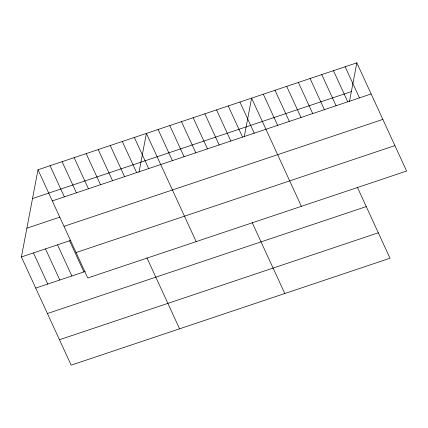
<?xml version="1.0" encoding="UTF-8"?>
<svg xmlns="http://www.w3.org/2000/svg" width="428" height="428" viewBox="0 0 428 428"><rect width="100%" height="100%" fill="white"/><g stroke="black" fill="none" stroke-linecap="round" stroke-linejoin="round"><path stroke-width="0.64" d="M357.337 187.213L390.004 258.234L71.171 365.164L21.4 256.961L37.996 169.766L356.829 62.836L406.6 171.04L87.767 277.975L37.996 169.766M139.004 172.265L146.397 133.408L196.168 241.617M244.222 136.976L251.616 98.124L301.387 206.328M349.435 101.687L356.829 62.836M32.517 198.539L351.356 91.608M52.318 200.898L371.151 93.967M26.878 228.183L59.84 217.13M64.013 226.332L382.846 119.401M21.4 256.961L70.845 240.376M76.066 252.541L394.9 145.606M35.717 288.092L85.167 271.507M47.417 313.526L366.25 206.59M59.471 339.73L378.304 232.8M345.139 66.757L359.461 97.889M333.449 70.674L347.766 101.805M321.76 74.595L336.076 105.727M310.07 78.517L324.387 109.648M298.375 82.438L312.697 113.57M286.685 86.36L301.007 117.491M274.995 90.281L289.317 121.413M263.306 94.203L277.622 125.334M239.926 102.041L254.243 133.172M228.236 105.962L242.553 137.094M216.541 109.884L230.863 141.015M204.851 113.805L219.173 144.937M252.124 222.501L284.786 293.522M193.162 117.727L207.484 148.858M181.472 121.648L195.789 152.78M169.782 125.57L184.099 156.702M158.093 129.491L172.409 160.623M134.355 137.447L148.677 168.584M122.312 141.491L136.628 172.623M110.264 145.531L124.585 176.662M98.221 149.57L112.537 180.702M146.906 257.79L179.573 328.811M86.178 153.609L100.494 184.741M74.13 157.648L88.452 188.78M62.087 161.688L76.403 192.819M50.044 165.727L64.361 196.859M69.577 240.798L83.899 271.93M57.534 244.837L71.856 275.969M45.491 248.877L59.808 280.014M33.443 252.921L47.765 284.053"/></g></svg>
